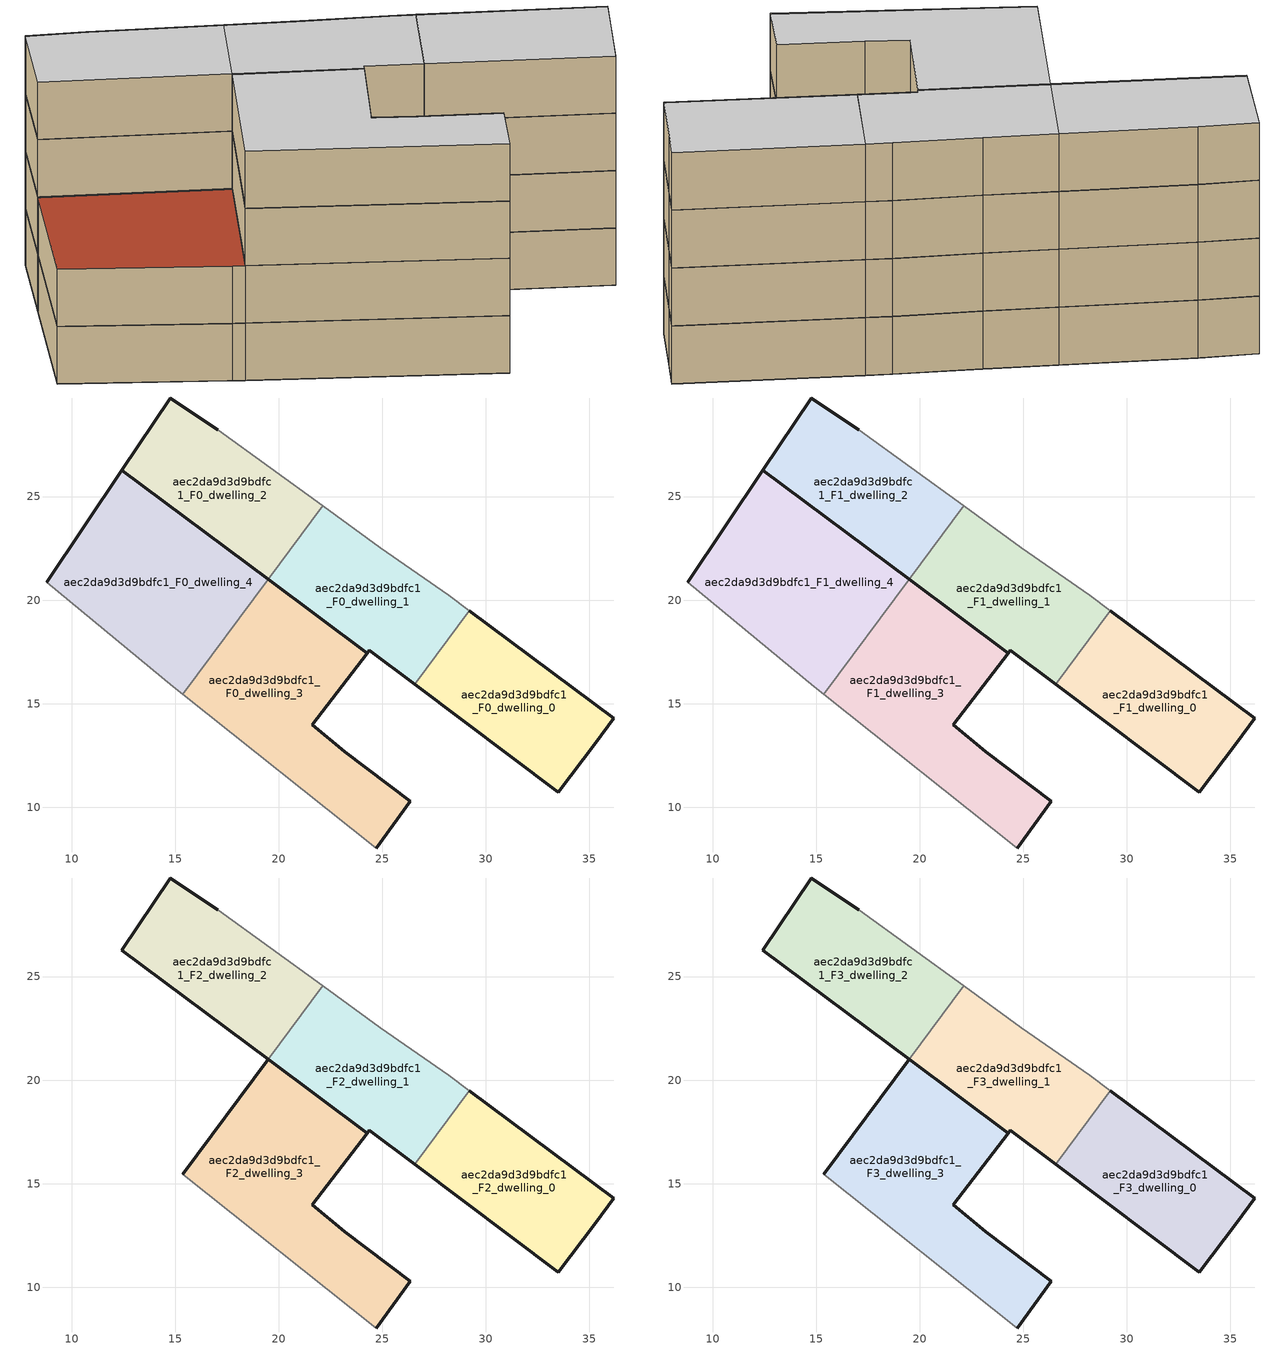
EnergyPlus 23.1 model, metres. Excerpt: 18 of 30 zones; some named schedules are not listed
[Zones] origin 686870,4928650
aec2da9d3d9bdfc1_F0_dwelling_0
 floor ground (EU_floor_Construction): 35.3,13.12 36.18,14.3 29.21,19.49 26.56,15.94 33.49,10.72 z0
 wall outside (EU_wall_Construction): 29.21,19.49 36.18,14.3 35.3,13.12 33.49,10.72 26.56,15.94 z0:3
 wall to aec2da9d3d9bdfc1_F0_dwelling_1 (EU_wall_Construction): 26.56,15.94 29.21,19.49 z0:3
aec2da9d3d9bdfc1_F0_dwelling_1
 floor ground (EU_floor_Construction): 26.56,15.94 29.21,19.49 28.22,20.23 24.91,22.54 22.13,24.55 19.49,21.01 24.27,17.44 24.38,17.58 z0
 wall outside (EU_wall_Construction): 26.56,15.94 24.38,17.58 24.27,17.44 19.49,21.01 z0:3
 wall to aec2da9d3d9bdfc1_F0_dwelling_2 (EU_wall_Construction): 19.49,21.01 22.13,24.55 z0:3
 wall adiabatic (EU_wall_Construction): 22.13,24.55 24.91,22.54 28.22,20.23 29.21,19.49 z0:3
aec2da9d3d9bdfc1_F0_dwelling_2
 floor ground (EU_floor_Construction): 19.49,21.01 22.13,24.55 17.06,28.22 14.77,29.76 12.42,26.27 z0
 wall outside (EU_wall_Construction): 19.49,21.01 12.42,26.27 14.77,29.76 17.06,28.22 z0:3
 wall adiabatic (EU_wall_Construction): 17.06,28.22 22.13,24.55 z0:3
aec2da9d3d9bdfc1_F0_dwelling_3
 floor ground (EU_floor_Construction): 24.72,8.03 26.36,10.3 23.2,12.69 21.62,13.97 24.27,17.44 19.49,21.01 15.35,15.46 z0
 wall outside (EU_wall_Construction): 19.49,21.01 24.27,17.44 21.62,13.97 23.2,12.69 26.36,10.3 24.72,8.03 z0:3
 wall adiabatic (EU_wall_Construction): 24.72,8.03 15.35,15.46 z0:3
 wall to aec2da9d3d9bdfc1_F0_dwelling_4 (EU_wall_Construction): 15.35,15.46 19.49,21.01 z0:3
aec2da9d3d9bdfc1_F0_dwelling_4
 floor ground (EU_floor_Construction): 15.35,15.46 19.49,21.01 12.42,26.27 8.8,20.87 14.9,15.82 z0
 wall outside (EU_wall_Construction): 8.8,20.87 12.42,26.27 19.49,21.01 z0:3
 wall adiabatic (EU_wall_Construction): 15.35,15.46 14.9,15.82 8.8,20.87 z0:3
aec2da9d3d9bdfc1_F1_dwelling_0
 floor to aec2da9d3d9bdfc1_F0_dwelling_0 (EU_floor_Construction): 35.3,13.12 36.18,14.3 29.21,19.49 26.56,15.94 33.49,10.72 z3
 wall outside (EU_wall_Construction): 29.21,19.49 36.18,14.3 35.3,13.12 33.49,10.72 26.56,15.94 z3:6
 wall to aec2da9d3d9bdfc1_F1_dwelling_1 (EU_wall_Construction): 26.56,15.94 29.21,19.49 z3:6
aec2da9d3d9bdfc1_F1_dwelling_1
 floor to aec2da9d3d9bdfc1_F0_dwelling_1 (EU_floor_Construction): 26.56,15.94 29.21,19.49 28.22,20.23 24.91,22.54 22.13,24.55 19.49,21.01 24.27,17.44 24.38,17.58 z3
 wall outside (EU_wall_Construction): 26.56,15.94 24.38,17.58 24.27,17.44 19.49,21.01 z3:6
 wall to aec2da9d3d9bdfc1_F1_dwelling_2 (EU_wall_Construction): 19.49,21.01 22.13,24.55 z3:6
 wall adiabatic (EU_wall_Construction): 22.13,24.55 24.91,22.54 28.22,20.23 29.21,19.49 z3:6
aec2da9d3d9bdfc1_F1_dwelling_2
 floor to aec2da9d3d9bdfc1_F0_dwelling_2 (EU_floor_Construction): 19.49,21.01 22.13,24.55 17.06,28.22 14.77,29.76 12.42,26.27 z3
 wall outside (EU_wall_Construction): 19.49,21.01 12.42,26.27 14.77,29.76 17.06,28.22 z3:6
 wall adiabatic (EU_wall_Construction): 17.06,28.22 22.13,24.55 z3:6
aec2da9d3d9bdfc1_F1_dwelling_3
 floor to aec2da9d3d9bdfc1_F0_dwelling_3 (EU_floor_Construction): 24.72,8.03 26.36,10.3 23.2,12.69 21.62,13.97 24.27,17.44 19.49,21.01 15.35,15.46 z3
 wall outside (EU_wall_Construction): 19.49,21.01 24.27,17.44 21.62,13.97 23.2,12.69 26.36,10.3 24.72,8.03 z3:6
 wall adiabatic (EU_wall_Construction): 24.72,8.03 15.35,15.46 z3:6
 wall to aec2da9d3d9bdfc1_F1_dwelling_4 (EU_wall_Construction): 15.35,15.46 19.49,21.01 z3:6
aec2da9d3d9bdfc1_F1_dwelling_4
 floor to aec2da9d3d9bdfc1_F0_dwelling_4 (EU_floor_Construction): 15.35,15.46 19.49,21.01 12.42,26.27 8.8,20.87 14.9,15.82 z3
 wall outside (EU_wall_Construction): 8.8,20.87 12.42,26.27 19.49,21.01 z3:6
 wall adiabatic (EU_wall_Construction): 15.35,15.46 14.9,15.82 8.8,20.87 z3:6
 roof outside (EU_roof_Construction): 19.49,21.01 15.35,15.46 14.9,15.82 8.8,20.87 12.42,26.27 z6
aec2da9d3d9bdfc1_F2_dwelling_0
 floor to aec2da9d3d9bdfc1_F1_dwelling_0 (EU_floor_Construction): 35.3,13.12 36.18,14.3 29.21,19.49 26.56,15.94 33.49,10.72 z6
 wall outside (EU_wall_Construction): 29.21,19.49 36.18,14.3 35.3,13.12 33.49,10.72 26.56,15.94 z6:9
 wall to aec2da9d3d9bdfc1_F2_dwelling_1 (EU_wall_Construction): 26.56,15.94 29.21,19.49 z6:9
aec2da9d3d9bdfc1_F2_dwelling_1
 floor to aec2da9d3d9bdfc1_F1_dwelling_1 (EU_floor_Construction): 26.56,15.94 29.21,19.49 28.22,20.23 24.91,22.54 22.13,24.55 19.49,21.01 24.27,17.44 24.38,17.58 z6
 wall outside (EU_wall_Construction): 26.56,15.94 24.38,17.58 24.27,17.44 19.49,21.01 z6:9
 wall to aec2da9d3d9bdfc1_F2_dwelling_2 (EU_wall_Construction): 19.49,21.01 22.13,24.55 z6:9
 wall adiabatic (EU_wall_Construction): 22.13,24.55 24.91,22.54 28.22,20.23 29.21,19.49 z6:9
aec2da9d3d9bdfc1_F2_dwelling_2
 floor to aec2da9d3d9bdfc1_F1_dwelling_2 (EU_floor_Construction): 19.49,21.01 22.13,24.55 17.06,28.22 14.77,29.76 12.42,26.27 z6
 wall outside (EU_wall_Construction): 19.49,21.01 12.42,26.27 14.77,29.76 17.06,28.22 z6:9
 wall adiabatic (EU_wall_Construction): 17.06,28.22 22.13,24.55 z6:9
aec2da9d3d9bdfc1_F2_dwelling_3
 floor to aec2da9d3d9bdfc1_F1_dwelling_3 (EU_floor_Construction): 24.72,8.03 26.36,10.3 23.2,12.69 21.62,13.97 24.27,17.44 19.49,21.01 15.35,15.46 z6
 wall outside (EU_wall_Construction): 15.35,15.46 19.49,21.01 24.27,17.44 21.62,13.97 23.2,12.69 26.36,10.3 24.72,8.03 z6:9
 wall adiabatic (EU_wall_Construction): 24.72,8.03 15.35,15.46 z6:9
aec2da9d3d9bdfc1_F3_dwelling_0
 floor to aec2da9d3d9bdfc1_F2_dwelling_0 (EU_floor_Construction): 35.3,13.12 36.18,14.3 29.21,19.49 26.56,15.94 33.49,10.72 z9
 wall outside (EU_wall_Construction): 29.21,19.49 36.18,14.3 35.3,13.12 33.49,10.72 26.56,15.94 z9:12
 wall to aec2da9d3d9bdfc1_F3_dwelling_1 (EU_wall_Construction): 26.56,15.94 29.21,19.49 z9:12
 ceiling to aec2da9d3d9bdfc1_F4_dwelling_0 (EU_floor_Construction): 36.18,14.3 35.3,13.12 33.49,10.72 26.56,15.94 29.21,19.49 z12
aec2da9d3d9bdfc1_F3_dwelling_1
 floor to aec2da9d3d9bdfc1_F2_dwelling_1 (EU_floor_Construction): 26.56,15.94 29.21,19.49 28.22,20.23 24.91,22.54 22.13,24.55 19.49,21.01 24.27,17.44 24.38,17.58 z9
 wall outside (EU_wall_Construction): 26.56,15.94 24.38,17.58 24.27,17.44 19.49,21.01 z9:12
 wall to aec2da9d3d9bdfc1_F3_dwelling_2 (EU_wall_Construction): 19.49,21.01 22.13,24.55 z9:12
 wall adiabatic (EU_wall_Construction): 22.13,24.55 24.91,22.54 28.22,20.23 29.21,19.49 z9:12
 ceiling to aec2da9d3d9bdfc1_F4_dwelling_1 (EU_floor_Construction): 28.22,20.23 29.21,19.49 26.56,15.94 24.38,17.58 24.27,17.44 19.49,21.01 22.13,24.55 24.91,22.54 z12
aec2da9d3d9bdfc1_F3_dwelling_2
 floor to aec2da9d3d9bdfc1_F2_dwelling_2 (EU_floor_Construction): 19.49,21.01 22.13,24.55 17.06,28.22 14.77,29.76 12.42,26.27 z9
 wall outside (EU_wall_Construction): 19.49,21.01 12.42,26.27 14.77,29.76 17.06,28.22 z9:12
 wall adiabatic (EU_wall_Construction): 17.06,28.22 22.13,24.55 z9:12
 ceiling to aec2da9d3d9bdfc1_F4_dwelling_2 (EU_floor_Construction): 22.13,24.55 19.49,21.01 12.42,26.27 14.77,29.76 17.06,28.22 z12
aec2da9d3d9bdfc1_F3_dwelling_3
 floor to aec2da9d3d9bdfc1_F2_dwelling_3 (EU_floor_Construction): 24.72,8.03 26.36,10.3 23.2,12.69 21.62,13.97 24.27,17.44 19.49,21.01 15.35,15.46 z9
 wall outside (EU_wall_Construction): 15.35,15.46 19.49,21.01 24.27,17.44 21.62,13.97 23.2,12.69 26.36,10.3 24.72,8.03 z9:12
 wall adiabatic (EU_wall_Construction): 24.72,8.03 15.35,15.46 z9:12
 ceiling to aec2da9d3d9bdfc1_F4_dwelling_3 (EU_floor_Construction): 24.27,17.44 21.62,13.97 23.2,12.69 26.36,10.3 24.72,8.03 15.35,15.46 19.49,21.01 z12
[Building]
EU S2 Campaign: North Axis=0; Terrain=City; Solar Distribution=FullExterior
[Site:Location]
Bologna: Latitude=44.5; Longitude=11.25; Time Zone=1; Elevation=37
[SizingPeriod:WeatherFileDays]
AnnualSizingPeriod: Begin Month=1; Begin Day of Month=1; End Month=12; End Day of Month=31; Day of Week for Start Day=Monday; Use Weather File Daylight Saving Period=No; Use Weather File Rain and Snow Indicators=No
[MATERIAL]
EU_InternalMass_Material: Roughness=MediumRough; Thickness=0.1; Conductivity=1; Density=1800; Specific Heat=900; Thermal Absorptance=0.9; Solar Absorptance=0.7; Visible Absorptance=0.7
[MATERIAL:NOMASS] Roughness=MediumRough; Thermal Absorptance=0.9; Solar Absorptance=0.7; Visible Absorptance=0.7
Name | Thermal Resistance
EU_wall_NoMass | 0.779417
EU_roof_NoMass | 0.435466
EU_floor_NoMass | 0.588222
[CONSTRUCTION]
EU_wall_Construction: EU_wall_NoMass
EU_roof_Construction: EU_roof_NoMass
EU_floor_Construction: EU_floor_NoMass
EU_InternalMass_Construction: EU_InternalMass_Material
[ZONE] Type=1; Multiplier=1; Ceiling Height=autocalculate; Floor Area=autocalculate; Part of Total Floor Area=Yes
Name | Volume
aec2da9d3d9bdfc1_F0_dwelling_0; aec2da9d3d9bdfc1_F1_dwelling_0; aec2da9d3d9bdfc1_F2_dwelling_0; aec2da9d3d9bdfc1_F3_dwelling_0; aec2da9d3d9bdfc1_F0_dwelling_2; aec2da9d3d9bdfc1_F1_dwelling_2; aec2da9d3d9bdfc1_F2_dwelling_2; aec2da9d3d9bdfc1_F3_dwelling_2 | 116.112
aec2da9d3d9bdfc1_F0_dwelling_1; aec2da9d3d9bdfc1_F1_dwelling_1; aec2da9d3d9bdfc1_F2_dwelling_1; aec2da9d3d9bdfc1_F3_dwelling_1 | 116.123
aec2da9d3d9bdfc1_F0_dwelling_3; aec2da9d3d9bdfc1_F1_dwelling_3; aec2da9d3d9bdfc1_F2_dwelling_3; aec2da9d3d9bdfc1_F3_dwelling_3 | 174.137
aec2da9d3d9bdfc1_F0_dwelling_4; aec2da9d3d9bdfc1_F1_dwelling_4 | 174.158
[INTERNALMASS] Construction=EU_InternalMass_Construction
Name | Zone or ZoneList | Surface Area
aec2da9d3d9bdfc1_F0_dwelling_0_EU_InternalMass | aec2da9d3d9bdfc1_F0_dwelling_0 | 38.7039
aec2da9d3d9bdfc1_F0_dwelling_1_EU_InternalMass | aec2da9d3d9bdfc1_F0_dwelling_1 | 38.7081
aec2da9d3d9bdfc1_F0_dwelling_2_EU_InternalMass | aec2da9d3d9bdfc1_F0_dwelling_2 | 38.7041
aec2da9d3d9bdfc1_F0_dwelling_3_EU_InternalMass | aec2da9d3d9bdfc1_F0_dwelling_3 | 58.0456
aec2da9d3d9bdfc1_F0_dwelling_4_EU_InternalMass | aec2da9d3d9bdfc1_F0_dwelling_4 | 58.0529
aec2da9d3d9bdfc1_F1_dwelling_0_EU_InternalMass | aec2da9d3d9bdfc1_F1_dwelling_0 | 38.7039
aec2da9d3d9bdfc1_F1_dwelling_1_EU_InternalMass | aec2da9d3d9bdfc1_F1_dwelling_1 | 38.7081
aec2da9d3d9bdfc1_F1_dwelling_2_EU_InternalMass | aec2da9d3d9bdfc1_F1_dwelling_2 | 38.7041
aec2da9d3d9bdfc1_F1_dwelling_3_EU_InternalMass | aec2da9d3d9bdfc1_F1_dwelling_3 | 58.0456
aec2da9d3d9bdfc1_F1_dwelling_4_EU_InternalMass | aec2da9d3d9bdfc1_F1_dwelling_4 | 58.0529
aec2da9d3d9bdfc1_F2_dwelling_0_EU_InternalMass | aec2da9d3d9bdfc1_F2_dwelling_0 | 58.0536
aec2da9d3d9bdfc1_F2_dwelling_1_EU_InternalMass | aec2da9d3d9bdfc1_F2_dwelling_1 | 58.0539
aec2da9d3d9bdfc1_F2_dwelling_2_EU_InternalMass | aec2da9d3d9bdfc1_F2_dwelling_2 | 70.9279
aec2da9d3d9bdfc1_F2_dwelling_3_EU_InternalMass | aec2da9d3d9bdfc1_F2_dwelling_3 | 45.1747
aec2da9d3d9bdfc1_F3_dwelling_0_EU_InternalMass | aec2da9d3d9bdfc1_F3_dwelling_0 | 58.0536
aec2da9d3d9bdfc1_F3_dwelling_1_EU_InternalMass | aec2da9d3d9bdfc1_F3_dwelling_1 | 58.0539
aec2da9d3d9bdfc1_F3_dwelling_2_EU_InternalMass | aec2da9d3d9bdfc1_F3_dwelling_2 | 70.9279
aec2da9d3d9bdfc1_F3_dwelling_3_EU_InternalMass | aec2da9d3d9bdfc1_F3_dwelling_3 | 45.1747
[OTHEREQUIPMENT] Fuel Type=Electricity; Design Level Calculation Method=Watts/Area; Power per Zone Floor Area=1; Fraction Latent=0; Fraction Radiant=0; Fraction Lost=0; Carbon Dioxide Generation Rate=0; EndUse Subcategory=EU_Step8_InternalGains
Name | Zone or ZoneList or Space or SpaceList | Schedule
EU_Step8_InternalGain_aec2da9d3d9bdfc1_F0_dwelling_0_f000 | aec2da9d3d9bdfc1_F0_dwelling_0 | EU_Step8_GainSchedule_aec2da9d3d9bdfc1_F0_dwelling_0_f000
EU_Step8_InternalGain_aec2da9d3d9bdfc1_F0_dwelling_1_f000 | aec2da9d3d9bdfc1_F0_dwelling_1 | EU_Step8_GainSchedule_aec2da9d3d9bdfc1_F0_dwelling_1_f000
EU_Step8_InternalGain_aec2da9d3d9bdfc1_F0_dwelling_2_f000 | aec2da9d3d9bdfc1_F0_dwelling_2 | EU_Step8_GainSchedule_aec2da9d3d9bdfc1_F0_dwelling_2_f000
EU_Step8_InternalGain_aec2da9d3d9bdfc1_F0_dwelling_3_f000 | aec2da9d3d9bdfc1_F0_dwelling_3 | EU_Step8_GainSchedule_aec2da9d3d9bdfc1_F0_dwelling_3_f000
EU_Step8_InternalGain_aec2da9d3d9bdfc1_F0_dwelling_4_f000 | aec2da9d3d9bdfc1_F0_dwelling_4 | EU_Step8_GainSchedule_aec2da9d3d9bdfc1_F0_dwelling_4_f000
EU_Step8_InternalGain_aec2da9d3d9bdfc1_F1_dwelling_0_f000 | aec2da9d3d9bdfc1_F1_dwelling_0 | EU_Step8_GainSchedule_aec2da9d3d9bdfc1_F1_dwelling_0_f000
EU_Step8_InternalGain_aec2da9d3d9bdfc1_F1_dwelling_1_f000 | aec2da9d3d9bdfc1_F1_dwelling_1 | EU_Step8_GainSchedule_aec2da9d3d9bdfc1_F1_dwelling_1_f000
EU_Step8_InternalGain_aec2da9d3d9bdfc1_F1_dwelling_2_f000 | aec2da9d3d9bdfc1_F1_dwelling_2 | EU_Step8_GainSchedule_aec2da9d3d9bdfc1_F1_dwelling_2_f000
EU_Step8_InternalGain_aec2da9d3d9bdfc1_F1_dwelling_3_f000 | aec2da9d3d9bdfc1_F1_dwelling_3 | EU_Step8_GainSchedule_aec2da9d3d9bdfc1_F1_dwelling_3_f000
EU_Step8_InternalGain_aec2da9d3d9bdfc1_F1_dwelling_4_f000 | aec2da9d3d9bdfc1_F1_dwelling_4 | EU_Step8_GainSchedule_aec2da9d3d9bdfc1_F1_dwelling_4_f000
EU_Step8_InternalGain_aec2da9d3d9bdfc1_F2_dwelling_0_f000 | aec2da9d3d9bdfc1_F2_dwelling_0 | EU_Step8_GainSchedule_aec2da9d3d9bdfc1_F2_dwelling_0_f000
EU_Step8_InternalGain_aec2da9d3d9bdfc1_F2_dwelling_1_f000 | aec2da9d3d9bdfc1_F2_dwelling_1 | EU_Step8_GainSchedule_aec2da9d3d9bdfc1_F2_dwelling_1_f000
EU_Step8_InternalGain_aec2da9d3d9bdfc1_F2_dwelling_2_f000 | aec2da9d3d9bdfc1_F2_dwelling_2 | EU_Step8_GainSchedule_aec2da9d3d9bdfc1_F2_dwelling_2_f000
EU_Step8_InternalGain_aec2da9d3d9bdfc1_F2_dwelling_3_f000 | aec2da9d3d9bdfc1_F2_dwelling_3 | EU_Step8_GainSchedule_aec2da9d3d9bdfc1_F2_dwelling_3_f000
EU_Step8_InternalGain_aec2da9d3d9bdfc1_F3_dwelling_0_f000 | aec2da9d3d9bdfc1_F3_dwelling_0 | EU_Step8_GainSchedule_aec2da9d3d9bdfc1_F3_dwelling_0_f000
EU_Step8_InternalGain_aec2da9d3d9bdfc1_F3_dwelling_1_f000 | aec2da9d3d9bdfc1_F3_dwelling_1 | EU_Step8_GainSchedule_aec2da9d3d9bdfc1_F3_dwelling_1_f000
EU_Step8_InternalGain_aec2da9d3d9bdfc1_F3_dwelling_2_f000 | aec2da9d3d9bdfc1_F3_dwelling_2 | EU_Step8_GainSchedule_aec2da9d3d9bdfc1_F3_dwelling_2_f000
EU_Step8_InternalGain_aec2da9d3d9bdfc1_F3_dwelling_3_f000 | aec2da9d3d9bdfc1_F3_dwelling_3 | EU_Step8_GainSchedule_aec2da9d3d9bdfc1_F3_dwelling_3_f000
[ZONEVENTILATION:DESIGNFLOWRATE] Schedule=EU_AlwaysOn; Design Flow Rate Calculation Method=AirChanges/Hour; Air Changes per Hour=0.712058; Ventilation Type=Natural; Fan Pressure Rise=0; Fan Total Efficiency=1; Constant Term Coefficient=1; Temperature Term Coefficient=0; Velocity Term Coefficient=0; Velocity Squared Term Coefficient=0; Minimum Indoor Temperature=-100; Maximum Indoor Temperature=100; Delta Temperature=-100; Minimum Outdoor Temperature=-100; Maximum Outdoor Temperature=100; Maximum Wind Speed=40
Name | Zone or ZoneList or Space or SpaceList
EU_ConstantAir_aec2da9d3d9bdfc1_F0_dwelling_0 | aec2da9d3d9bdfc1_F0_dwelling_0
EU_ConstantAir_aec2da9d3d9bdfc1_F0_dwelling_1 | aec2da9d3d9bdfc1_F0_dwelling_1
EU_ConstantAir_aec2da9d3d9bdfc1_F0_dwelling_2 | aec2da9d3d9bdfc1_F0_dwelling_2
EU_ConstantAir_aec2da9d3d9bdfc1_F0_dwelling_3 | aec2da9d3d9bdfc1_F0_dwelling_3
EU_ConstantAir_aec2da9d3d9bdfc1_F0_dwelling_4 | aec2da9d3d9bdfc1_F0_dwelling_4
EU_ConstantAir_aec2da9d3d9bdfc1_F1_dwelling_0 | aec2da9d3d9bdfc1_F1_dwelling_0
EU_ConstantAir_aec2da9d3d9bdfc1_F1_dwelling_1 | aec2da9d3d9bdfc1_F1_dwelling_1
EU_ConstantAir_aec2da9d3d9bdfc1_F1_dwelling_2 | aec2da9d3d9bdfc1_F1_dwelling_2
EU_ConstantAir_aec2da9d3d9bdfc1_F1_dwelling_3 | aec2da9d3d9bdfc1_F1_dwelling_3
EU_ConstantAir_aec2da9d3d9bdfc1_F1_dwelling_4 | aec2da9d3d9bdfc1_F1_dwelling_4
EU_ConstantAir_aec2da9d3d9bdfc1_F2_dwelling_0 | aec2da9d3d9bdfc1_F2_dwelling_0
EU_ConstantAir_aec2da9d3d9bdfc1_F2_dwelling_1 | aec2da9d3d9bdfc1_F2_dwelling_1
EU_ConstantAir_aec2da9d3d9bdfc1_F2_dwelling_2 | aec2da9d3d9bdfc1_F2_dwelling_2
EU_ConstantAir_aec2da9d3d9bdfc1_F2_dwelling_3 | aec2da9d3d9bdfc1_F2_dwelling_3
EU_ConstantAir_aec2da9d3d9bdfc1_F3_dwelling_0 | aec2da9d3d9bdfc1_F3_dwelling_0
EU_ConstantAir_aec2da9d3d9bdfc1_F3_dwelling_1 | aec2da9d3d9bdfc1_F3_dwelling_1
EU_ConstantAir_aec2da9d3d9bdfc1_F3_dwelling_2 | aec2da9d3d9bdfc1_F3_dwelling_2
EU_ConstantAir_aec2da9d3d9bdfc1_F3_dwelling_3 | aec2da9d3d9bdfc1_F3_dwelling_3
[HVACTEMPLATE:THERMOSTAT] Constant Heating Setpoint=20; Constant Cooling Setpoint=50
EU_HeatOnly_aec2da9d3d9bdfc1_F0_dwelling_0; EU_HeatOnly_aec2da9d3d9bdfc1_F0_dwelling_1; EU_HeatOnly_aec2da9d3d9bdfc1_F0_dwelling_2; EU_HeatOnly_aec2da9d3d9bdfc1_F0_dwelling_3; EU_HeatOnly_aec2da9d3d9bdfc1_F0_dwelling_4; EU_HeatOnly_aec2da9d3d9bdfc1_F1_dwelling_0; EU_HeatOnly_aec2da9d3d9bdfc1_F1_dwelling_1; EU_HeatOnly_aec2da9d3d9bdfc1_F1_dwelling_2; EU_HeatOnly_aec2da9d3d9bdfc1_F1_dwelling_3; EU_HeatOnly_aec2da9d3d9bdfc1_F1_dwelling_4; EU_HeatOnly_aec2da9d3d9bdfc1_F2_dwelling_0; EU_HeatOnly_aec2da9d3d9bdfc1_F2_dwelling_1; EU_HeatOnly_aec2da9d3d9bdfc1_F2_dwelling_2; EU_HeatOnly_aec2da9d3d9bdfc1_F2_dwelling_3; EU_HeatOnly_aec2da9d3d9bdfc1_F3_dwelling_0; EU_HeatOnly_aec2da9d3d9bdfc1_F3_dwelling_1; EU_HeatOnly_aec2da9d3d9bdfc1_F3_dwelling_2; EU_HeatOnly_aec2da9d3d9bdfc1_F3_dwelling_3; EU_HeatOnly_aec2da9d3d9bdfc1_F4_dwelling_0
